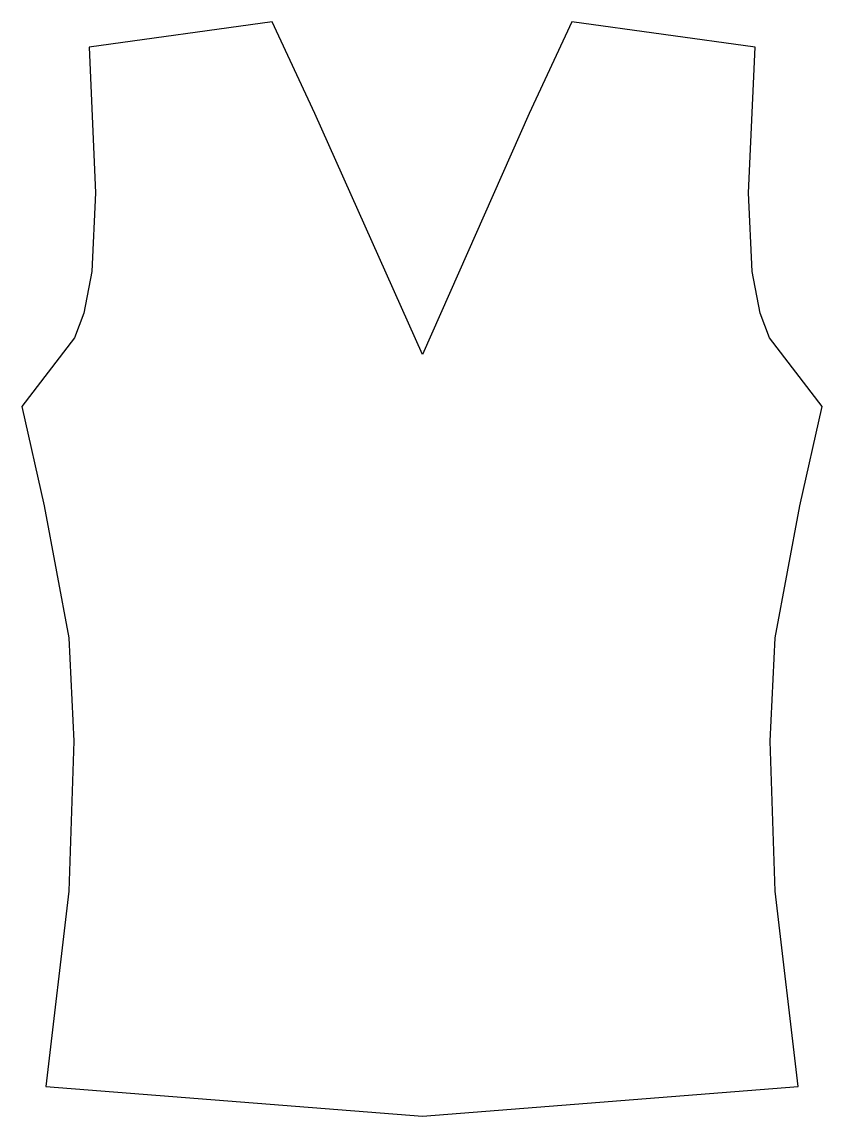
# Model space of a CAD drawing. Header units: metres. Extents: x 3.7 to 47.5, y -62.7 to -2.8.
import ezdxf

# ---------------------------------------------------------------- set-up
doc = ezdxf.new("R2010")
doc.units = ezdxf.units.M

msp = doc.modelspace()

# ---------------------------------------------------------------- linework, layer by layer
msp.add_lwpolyline([(25.613, -20.988), (19.723, -7.787), (17.391, -2.767), (7.352, -4.15), (7.708, -12.134), (7.51, -16.443), (7.075, -18.735), (6.561, -20.079), (3.676, -23.834), (4.901, -29.289), (6.245, -36.522), (6.522, -42.174), (6.245, -50.395), (4.98, -61.107), (25.613, -62.727), (46.206, -61.107), (44.941, -50.395), (44.664, -42.174), (44.941, -36.522), (46.285, -29.289), (47.51, -23.834), (44.625, -20.079), (44.111, -18.735), (43.676, -16.443), (43.478, -12.134), (43.834, -4.15), (33.794, -2.767), (31.462, -7.787)], close=True)

doc.saveas('drawing.dxf')
